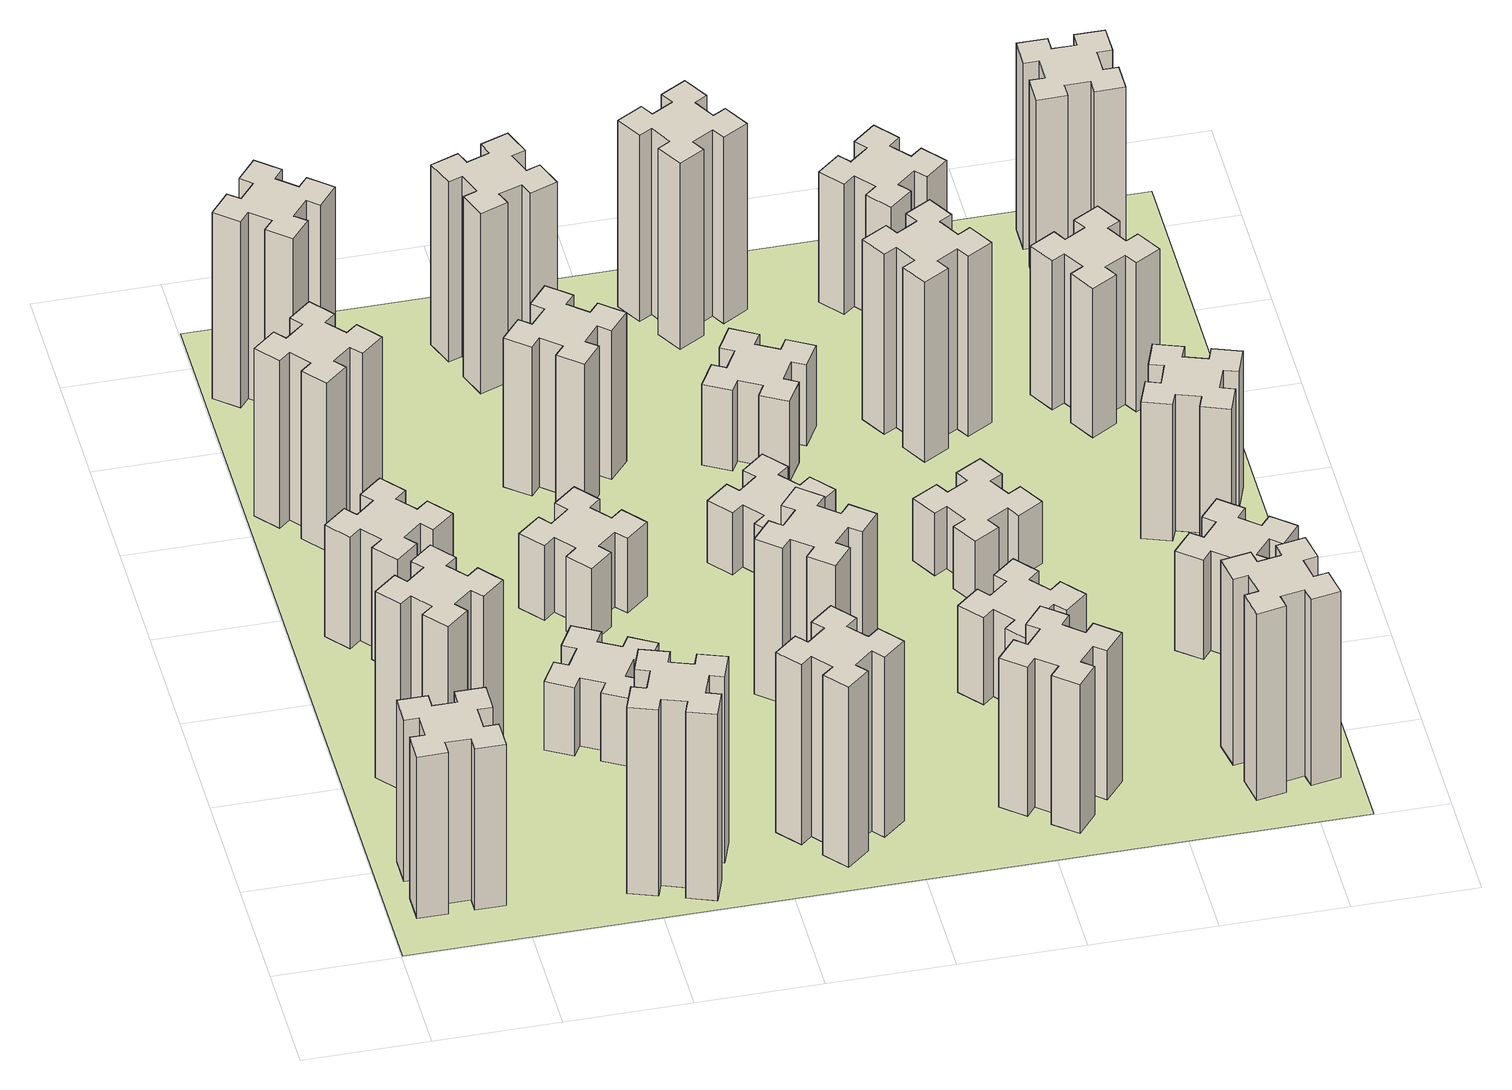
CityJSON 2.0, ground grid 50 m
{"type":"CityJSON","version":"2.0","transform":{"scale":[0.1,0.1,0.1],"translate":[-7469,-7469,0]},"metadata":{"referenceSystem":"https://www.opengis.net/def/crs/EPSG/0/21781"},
"CityObjects":{
"building1":{"type":"Building","attributes":{"class":"1000","function":"1000","usage":"1000","yearOfConstruction":2016,"roofType":"1000","measuredHeight":78,"storeysAboveGround":30,"storeysBelowGround":0},"geometry":[{"type":"Solid","lod":"1","boundaries":[[[[0,1,2,3,4,5,6,7,8,9,10,11,12,13,14,15,16,17,18,19]],[[17,16,20,21]],[[16,15,22,20]],[[15,14,23,22]],[[14,13,24,23]],[[13,12,25,24]],[[12,11,26,25]],[[11,10,27,26]],[[10,9,28,27]],[[9,8,29,28]],[[8,7,30,29]],[[7,6,31,30]],[[6,5,32,31]],[[5,4,33,32]],[[4,3,34,33]],[[3,2,35,34]],[[2,1,36,35]],[[1,0,37,36]],[[0,19,38,37]],[[19,18,39,38]],[[18,17,21,39]],[[24,25,26,27,28,29,30,31,32,33,34,35,36,37,38,39,21,20,22,23]]]]}]},
"building2":{"type":"Building","attributes":{"class":"1000","function":"1000","usage":"1000","yearOfConstruction":2016,"roofType":"1000","measuredHeight":90,"storeysAboveGround":30,"storeysBelowGround":0},"geometry":[{"type":"Solid","lod":"1","boundaries":[[[[40,41,42,43,44,45,46,47,48,49,50,51,52,53,54,55,56,57,58,59]],[[57,56,60,61]],[[56,55,62,60]],[[55,54,63,62]],[[54,53,64,63]],[[53,52,65,64]],[[52,51,66,65]],[[51,50,67,66]],[[50,49,68,67]],[[49,48,69,68]],[[48,47,70,69]],[[47,46,71,70]],[[46,45,72,71]],[[45,44,73,72]],[[44,43,74,73]],[[43,42,75,74]],[[42,41,76,75]],[[41,40,77,76]],[[40,59,78,77]],[[59,58,79,78]],[[58,57,61,79]],[[64,65,66,67,68,69,70,71,72,73,74,75,76,77,78,79,61,60,62,63]]]]}]},
"building3":{"type":"Building","attributes":{"class":"1000","function":"1000","usage":"1000","yearOfConstruction":2016,"roofType":"1000","measuredHeight":54,"storeysAboveGround":30,"storeysBelowGround":0},"geometry":[{"type":"Solid","lod":"1","boundaries":[[[[80,81,82,83,84,85,86,87,88,89,90,91,92,93,94,95,96,97,98,99]],[[97,96,100,101]],[[96,95,102,100]],[[95,94,103,102]],[[94,93,104,103]],[[93,92,105,104]],[[92,91,106,105]],[[91,90,107,106]],[[90,89,108,107]],[[89,88,109,108]],[[88,87,110,109]],[[87,86,111,110]],[[86,85,112,111]],[[85,84,113,112]],[[84,83,114,113]],[[83,82,115,114]],[[82,81,116,115]],[[81,80,117,116]],[[80,99,118,117]],[[99,98,119,118]],[[98,97,101,119]],[[104,105,106,107,108,109,110,111,112,113,114,115,116,117,118,119,101,100,102,103]]]]}]},
"building4":{"type":"Building","attributes":{"class":"1000","function":"1000","usage":"1000","yearOfConstruction":2016,"roofType":"1000","measuredHeight":81,"storeysAboveGround":30,"storeysBelowGround":0},"geometry":[{"type":"Solid","lod":"1","boundaries":[[[[120,121,122,123,124,125,126,127,128,129,130,131,132,133,134,135,136,137,138,139]],[[137,136,140,141]],[[136,135,142,140]],[[135,134,143,142]],[[134,133,144,143]],[[133,132,145,144]],[[132,131,146,145]],[[131,130,147,146]],[[130,129,148,147]],[[129,128,149,148]],[[128,127,150,149]],[[127,126,151,150]],[[126,125,152,151]],[[125,124,153,152]],[[124,123,154,153]],[[123,122,155,154]],[[122,121,156,155]],[[121,120,157,156]],[[120,139,158,157]],[[139,138,159,158]],[[138,137,141,159]],[[144,145,146,147,148,149,150,151,152,153,154,155,156,157,158,159,141,140,142,143]]]]}]},
"building5":{"type":"Building","attributes":{"class":"1000","function":"1000","usage":"1000","yearOfConstruction":2016,"roofType":"1000","measuredHeight":90,"storeysAboveGround":30,"storeysBelowGround":0},"geometry":[{"type":"Solid","lod":"1","boundaries":[[[[160,161,162,163,164,165,166,167,168,169,170,171,172,173,174,175,176,177,178,179]],[[177,176,180,181]],[[176,175,182,180]],[[175,174,183,182]],[[174,173,184,183]],[[173,172,185,184]],[[172,171,186,185]],[[171,170,187,186]],[[170,169,188,187]],[[169,168,189,188]],[[168,167,190,189]],[[167,166,191,190]],[[166,165,192,191]],[[165,164,193,192]],[[164,163,194,193]],[[163,162,195,194]],[[162,161,196,195]],[[161,160,197,196]],[[160,179,198,197]],[[179,178,199,198]],[[178,177,181,199]],[[184,185,186,187,188,189,190,191,192,193,194,195,196,197,198,199,181,180,182,183]]]]}]},
"building6":{"type":"Building","attributes":{"class":"1000","function":"1000","usage":"1000","yearOfConstruction":2016,"roofType":"1000","measuredHeight":90,"storeysAboveGround":30,"storeysBelowGround":0},"geometry":[{"type":"Solid","lod":"1","boundaries":[[[[200,201,202,203,204,205,206,207,208,209,210,211,212,213,214,215,216,217,218,219]],[[217,216,220,221]],[[216,215,222,220]],[[215,214,223,222]],[[214,213,224,223]],[[213,212,225,224]],[[212,211,226,225]],[[211,210,227,226]],[[210,209,228,227]],[[209,208,229,228]],[[208,207,230,229]],[[207,206,231,230]],[[206,205,232,231]],[[205,204,233,232]],[[204,203,234,233]],[[203,202,235,234]],[[202,201,236,235]],[[201,200,237,236]],[[200,219,238,237]],[[219,218,239,238]],[[218,217,221,239]],[[224,225,226,227,228,229,230,231,232,233,234,235,236,237,238,239,221,220,222,223]]]]}]},
"building7":{"type":"Building","attributes":{"class":"1000","function":"1000","usage":"1000","yearOfConstruction":2016,"roofType":"1000","measuredHeight":33,"storeysAboveGround":30,"storeysBelowGround":0},"geometry":[{"type":"Solid","lod":"1","boundaries":[[[[240,241,242,243,244,245,246,247,248,249,250,251,252,253,254,255,256,257,258,259]],[[257,256,260,261]],[[256,255,262,260]],[[255,254,263,262]],[[254,253,264,263]],[[253,252,265,264]],[[252,251,266,265]],[[251,250,267,266]],[[250,249,268,267]],[[249,248,269,268]],[[248,247,270,269]],[[247,246,271,270]],[[246,245,272,271]],[[245,244,273,272]],[[244,243,274,273]],[[243,242,275,274]],[[242,241,276,275]],[[241,240,277,276]],[[240,259,278,277]],[[259,258,279,278]],[[258,257,261,279]],[[264,265,266,267,268,269,270,271,272,273,274,275,276,277,278,279,261,260,262,263]]]]}]},
"building8":{"type":"Building","attributes":{"class":"1000","function":"1000","usage":"1000","yearOfConstruction":2016,"roofType":"1000","measuredHeight":36,"storeysAboveGround":30,"storeysBelowGround":0},"geometry":[{"type":"Solid","lod":"1","boundaries":[[[[280,281,282,283,284,285,286,287,288,289,290,291,292,293,294,295,296,297,298,299]],[[297,296,300,301]],[[296,295,302,300]],[[295,294,303,302]],[[294,293,304,303]],[[293,292,305,304]],[[292,291,306,305]],[[291,290,307,306]],[[290,289,308,307]],[[289,288,309,308]],[[288,287,310,309]],[[287,286,311,310]],[[286,285,312,311]],[[285,284,313,312]],[[284,283,314,313]],[[283,282,315,314]],[[282,281,316,315]],[[281,280,317,316]],[[280,299,318,317]],[[299,298,319,318]],[[298,297,301,319]],[[304,305,306,307,308,309,310,311,312,313,314,315,316,317,318,319,301,300,302,303]]]]}]},
"building9":{"type":"Building","attributes":{"class":"1000","function":"1000","usage":"1000","yearOfConstruction":2016,"roofType":"1000","measuredHeight":87,"storeysAboveGround":30,"storeysBelowGround":0},"geometry":[{"type":"Solid","lod":"1","boundaries":[[[[320,321,322,323,324,325,326,327,328,329,330,331,332,333,334,335,336,337,338,339]],[[337,336,340,341]],[[336,335,342,340]],[[335,334,343,342]],[[334,333,344,343]],[[333,332,345,344]],[[332,331,346,345]],[[331,330,347,346]],[[330,329,348,347]],[[329,328,349,348]],[[328,327,350,349]],[[327,326,351,350]],[[326,325,352,351]],[[325,324,353,352]],[[324,323,354,353]],[[323,322,355,354]],[[322,321,356,355]],[[321,320,357,356]],[[320,339,358,357]],[[339,338,359,358]],[[338,337,341,359]],[[344,345,346,347,348,349,350,351,352,353,354,355,356,357,358,359,341,340,342,343]]]]}]},
"building10":{"type":"Building","attributes":{"class":"1000","function":"1000","usage":"1000","yearOfConstruction":2016,"roofType":"1000","measuredHeight":72,"storeysAboveGround":30,"storeysBelowGround":0},"geometry":[{"type":"Solid","lod":"1","boundaries":[[[[360,361,362,363,364,365,366,367,368,369,370,371,372,373,374,375,376,377,378,379]],[[377,376,380,381]],[[376,375,382,380]],[[375,374,383,382]],[[374,373,384,383]],[[373,372,385,384]],[[372,371,386,385]],[[371,370,387,386]],[[370,369,388,387]],[[369,368,389,388]],[[368,367,390,389]],[[367,366,391,390]],[[366,365,392,391]],[[365,364,393,392]],[[364,363,394,393]],[[363,362,395,394]],[[362,361,396,395]],[[361,360,397,396]],[[360,379,398,397]],[[379,378,399,398]],[[378,377,381,399]],[[384,385,386,387,388,389,390,391,392,393,394,395,396,397,398,399,381,380,382,383]]]]}]},
"building11":{"type":"Building","attributes":{"class":"1000","function":"1000","usage":"1000","yearOfConstruction":2016,"roofType":"1000","measuredHeight":87,"storeysAboveGround":30,"storeysBelowGround":0},"geometry":[{"type":"Solid","lod":"1","boundaries":[[[[400,401,402,403,404,405,406,407,408,409,410,411,412,413,414,415,416,417,418,419]],[[417,416,420,421]],[[416,415,422,420]],[[415,414,423,422]],[[414,413,424,423]],[[413,412,425,424]],[[412,411,426,425]],[[411,410,427,426]],[[410,409,428,427]],[[409,408,429,428]],[[408,407,430,429]],[[407,406,431,430]],[[406,405,432,431]],[[405,404,433,432]],[[404,403,434,433]],[[403,402,435,434]],[[402,401,436,435]],[[401,400,437,436]],[[400,419,438,437]],[[419,418,439,438]],[[418,417,421,439]],[[424,425,426,427,428,429,430,431,432,433,434,435,436,437,438,439,421,420,422,423]]]]}]},
"building12":{"type":"Building","attributes":{"class":"1000","function":"1000","usage":"1000","yearOfConstruction":2016,"roofType":"1000","measuredHeight":75,"storeysAboveGround":30,"storeysBelowGround":0},"geometry":[{"type":"Solid","lod":"1","boundaries":[[[[440,441,442,443,444,445,446,447,448,449,450,451,452,453,454,455,456,457,458,459]],[[457,456,460,461]],[[456,455,462,460]],[[455,454,463,462]],[[454,453,464,463]],[[453,452,465,464]],[[452,451,466,465]],[[451,450,467,466]],[[450,449,468,467]],[[449,448,469,468]],[[448,447,470,469]],[[447,446,471,470]],[[446,445,472,471]],[[445,444,473,472]],[[444,443,474,473]],[[443,442,475,474]],[[442,441,476,475]],[[441,440,477,476]],[[440,459,478,477]],[[459,458,479,478]],[[458,457,461,479]],[[464,465,466,467,468,469,470,471,472,473,474,475,476,477,478,479,461,460,462,463]]]]}]},
"building13":{"type":"Building","attributes":{"class":"1000","function":"1000","usage":"1000","yearOfConstruction":2016,"roofType":"1000","measuredHeight":30,"storeysAboveGround":30,"storeysBelowGround":0},"geometry":[{"type":"Solid","lod":"1","boundaries":[[[[480,481,482,483,484,485,486,487,488,489,490,491,492,493,494,495,496,497,498,499]],[[497,496,500,501]],[[496,495,502,500]],[[495,494,503,502]],[[494,493,504,503]],[[493,492,505,504]],[[492,491,506,505]],[[491,490,507,506]],[[490,489,508,507]],[[489,488,509,508]],[[488,487,510,509]],[[487,486,511,510]],[[486,485,512,511]],[[485,484,513,512]],[[484,483,514,513]],[[483,482,515,514]],[[482,481,516,515]],[[481,480,517,516]],[[480,499,518,517]],[[499,498,519,518]],[[498,497,501,519]],[[504,505,506,507,508,509,510,511,512,513,514,515,516,517,518,519,501,500,502,503]]]]}]},
"building14":{"type":"Building","attributes":{"class":"1000","function":"1000","usage":"1000","yearOfConstruction":2016,"roofType":"1000","measuredHeight":72,"storeysAboveGround":30,"storeysBelowGround":0},"geometry":[{"type":"Solid","lod":"1","boundaries":[[[[520,521,522,523,524,525,526,527,528,529,530,531,532,533,534,535,536,537,538,539]],[[537,536,540,541]],[[536,535,542,540]],[[535,534,543,542]],[[534,533,544,543]],[[533,532,545,544]],[[532,531,546,545]],[[531,530,547,546]],[[530,529,548,547]],[[529,528,549,548]],[[528,527,550,549]],[[527,526,551,550]],[[526,525,552,551]],[[525,524,553,552]],[[524,523,554,553]],[[523,522,555,554]],[[522,521,556,555]],[[521,520,557,556]],[[520,539,558,557]],[[539,538,559,558]],[[538,537,541,559]],[[544,545,546,547,548,549,550,551,552,553,554,555,556,557,558,559,541,540,542,543]]]]}]},
"building15":{"type":"Building","attributes":{"class":"1000","function":"1000","usage":"1000","yearOfConstruction":2016,"roofType":"1000","measuredHeight":39,"storeysAboveGround":30,"storeysBelowGround":0},"geometry":[{"type":"Solid","lod":"1","boundaries":[[[[560,561,562,563,564,565,566,567,568,569,570,571,572,573,574,575,576,577,578,579]],[[577,576,580,581]],[[576,575,582,580]],[[575,574,583,582]],[[574,573,584,583]],[[573,572,585,584]],[[572,571,586,585]],[[571,570,587,586]],[[570,569,588,587]],[[569,568,589,588]],[[568,567,590,589]],[[567,566,591,590]],[[566,565,592,591]],[[565,564,593,592]],[[564,563,594,593]],[[563,562,595,594]],[[562,561,596,595]],[[561,560,597,596]],[[560,579,598,597]],[[579,578,599,598]],[[578,577,581,599]],[[584,585,586,587,588,589,590,591,592,593,594,595,596,597,598,599,581,580,582,583]]]]}]},
"building16":{"type":"Building","attributes":{"class":"1000","function":"1000","usage":"1000","yearOfConstruction":2016,"roofType":"1000","measuredHeight":90,"storeysAboveGround":30,"storeysBelowGround":0},"geometry":[{"type":"Solid","lod":"1","boundaries":[[[[600,601,602,603,604,605,606,607,608,609,610,611,612,613,614,615,616,617,618,619]],[[617,616,620,621]],[[616,615,622,620]],[[615,614,623,622]],[[614,613,624,623]],[[613,612,625,624]],[[612,611,626,625]],[[611,610,627,626]],[[610,609,628,627]],[[609,608,629,628]],[[608,607,630,629]],[[607,606,631,630]],[[606,605,632,631]],[[605,604,633,632]],[[604,603,634,633]],[[603,602,635,634]],[[602,601,636,635]],[[601,600,637,636]],[[600,619,638,637]],[[619,618,639,638]],[[618,617,621,639]],[[624,625,626,627,628,629,630,631,632,633,634,635,636,637,638,639,621,620,622,623]]]]}]},
"building17":{"type":"Building","attributes":{"class":"1000","function":"1000","usage":"1000","yearOfConstruction":2016,"roofType":"1000","measuredHeight":42,"storeysAboveGround":30,"storeysBelowGround":0},"geometry":[{"type":"Solid","lod":"1","boundaries":[[[[640,641,642,643,644,645,646,647,648,649,650,651,652,653,654,655,656,657,658,659]],[[657,656,660,661]],[[656,655,662,660]],[[655,654,663,662]],[[654,653,664,663]],[[653,652,665,664]],[[652,651,666,665]],[[651,650,667,666]],[[650,649,668,667]],[[649,648,669,668]],[[648,647,670,669]],[[647,646,671,670]],[[646,645,672,671]],[[645,644,673,672]],[[644,643,674,673]],[[643,642,675,674]],[[642,641,676,675]],[[641,640,677,676]],[[640,659,678,677]],[[659,658,679,678]],[[658,657,661,679]],[[664,665,666,667,668,669,670,671,672,673,674,675,676,677,678,679,661,660,662,663]]]]}]},
"building18":{"type":"Building","attributes":{"class":"1000","function":"1000","usage":"1000","yearOfConstruction":2016,"roofType":"1000","measuredHeight":30,"storeysAboveGround":30,"storeysBelowGround":0},"geometry":[{"type":"Solid","lod":"1","boundaries":[[[[680,681,682,683,684,685,686,687,688,689,690,691,692,693,694,695,696,697,698,699]],[[697,696,700,701]],[[696,695,702,700]],[[695,694,703,702]],[[694,693,704,703]],[[693,692,705,704]],[[692,691,706,705]],[[691,690,707,706]],[[690,689,708,707]],[[689,688,709,708]],[[688,687,710,709]],[[687,686,711,710]],[[686,685,712,711]],[[685,684,713,712]],[[684,683,714,713]],[[683,682,715,714]],[[682,681,716,715]],[[681,680,717,716]],[[680,699,718,717]],[[699,698,719,718]],[[698,697,701,719]],[[704,705,706,707,708,709,710,711,712,713,714,715,716,717,718,719,701,700,702,703]]]]}]},
"building19":{"type":"Building","attributes":{"class":"1000","function":"1000","usage":"1000","yearOfConstruction":2016,"roofType":"1000","measuredHeight":87,"storeysAboveGround":30,"storeysBelowGround":0},"geometry":[{"type":"Solid","lod":"1","boundaries":[[[[720,721,722,723,724,725,726,727,728,729,730,731,732,733,734,735,736,737,738,739]],[[737,736,740,741]],[[736,735,742,740]],[[735,734,743,742]],[[734,733,744,743]],[[733,732,745,744]],[[732,731,746,745]],[[731,730,747,746]],[[730,729,748,747]],[[729,728,749,748]],[[728,727,750,749]],[[727,726,751,750]],[[726,725,752,751]],[[725,724,753,752]],[[724,723,754,753]],[[723,722,755,754]],[[722,721,756,755]],[[721,720,757,756]],[[720,739,758,757]],[[739,738,759,758]],[[738,737,741,759]],[[744,745,746,747,748,749,750,751,752,753,754,755,756,757,758,759,741,740,742,743]]]]}]},
"building20":{"type":"Building","attributes":{"class":"1000","function":"1000","usage":"1000","yearOfConstruction":2016,"roofType":"1000","measuredHeight":90,"storeysAboveGround":30,"storeysBelowGround":0},"geometry":[{"type":"Solid","lod":"1","boundaries":[[[[760,761,762,763,764,765,766,767,768,769,770,771,772,773,774,775,776,777,778,779]],[[777,776,780,781]],[[776,775,782,780]],[[775,774,783,782]],[[774,773,784,783]],[[773,772,785,784]],[[772,771,786,785]],[[771,770,787,786]],[[770,769,788,787]],[[769,768,789,788]],[[768,767,790,789]],[[767,766,791,790]],[[766,765,792,791]],[[765,764,793,792]],[[764,763,794,793]],[[763,762,795,794]],[[762,761,796,795]],[[761,760,797,796]],[[760,779,798,797]],[[779,778,799,798]],[[778,777,781,799]],[[784,785,786,787,788,789,790,791,792,793,794,795,796,797,798,799,781,780,782,783]]]]}]},
"building21":{"type":"Building","attributes":{"class":"1000","function":"1000","usage":"1000","yearOfConstruction":2016,"roofType":"1000","measuredHeight":63,"storeysAboveGround":30,"storeysBelowGround":0},"geometry":[{"type":"Solid","lod":"1","boundaries":[[[[800,801,802,803,804,805,806,807,808,809,810,811,812,813,814,815,816,817,818,819]],[[817,816,820,821]],[[816,815,822,820]],[[815,814,823,822]],[[814,813,824,823]],[[813,812,825,824]],[[812,811,826,825]],[[811,810,827,826]],[[810,809,828,827]],[[809,808,829,828]],[[808,807,830,829]],[[807,806,831,830]],[[806,805,832,831]],[[805,804,833,832]],[[804,803,834,833]],[[803,802,835,834]],[[802,801,836,835]],[[801,800,837,836]],[[800,819,838,837]],[[819,818,839,838]],[[818,817,821,839]],[[824,825,826,827,828,829,830,831,832,833,834,835,836,837,838,839,821,820,822,823]]]]}]},
"building22":{"type":"Building","attributes":{"class":"1000","function":"1000","usage":"1000","yearOfConstruction":2016,"roofType":"1000","measuredHeight":48,"storeysAboveGround":30,"storeysBelowGround":0},"geometry":[{"type":"Solid","lod":"1","boundaries":[[[[840,841,842,843,844,845,846,847,848,849,850,851,852,853,854,855,856,857,858,859]],[[857,856,860,861]],[[856,855,862,860]],[[855,854,863,862]],[[854,853,864,863]],[[853,852,865,864]],[[852,851,866,865]],[[851,850,867,866]],[[850,849,868,867]],[[849,848,869,868]],[[848,847,870,869]],[[847,846,871,870]],[[846,845,872,871]],[[845,844,873,872]],[[844,843,874,873]],[[843,842,875,874]],[[842,841,876,875]],[[841,840,877,876]],[[840,859,878,877]],[[859,858,879,878]],[[858,857,861,879]],[[864,865,866,867,868,869,870,871,872,873,874,875,876,877,878,879,861,860,862,863]]]]}]},
"building23":{"type":"Building","attributes":{"class":"1000","function":"1000","usage":"1000","yearOfConstruction":2016,"roofType":"1000","measuredHeight":66,"storeysAboveGround":30,"storeysBelowGround":0},"geometry":[{"type":"Solid","lod":"1","boundaries":[[[[880,881,882,883,884,885,886,887,888,889,890,891,892,893,894,895,896,897,898,899]],[[897,896,900,901]],[[896,895,902,900]],[[895,894,903,902]],[[894,893,904,903]],[[893,892,905,904]],[[892,891,906,905]],[[891,890,907,906]],[[890,889,908,907]],[[889,888,909,908]],[[888,887,910,909]],[[887,886,911,910]],[[886,885,912,911]],[[885,884,913,912]],[[884,883,914,913]],[[883,882,915,914]],[[882,881,916,915]],[[881,880,917,916]],[[880,899,918,917]],[[899,898,919,918]],[[898,897,901,919]],[[904,905,906,907,908,909,910,911,912,913,914,915,916,917,918,919,901,900,902,903]]]]}]},
"building24":{"type":"Building","attributes":{"class":"1000","function":"1000","usage":"1000","yearOfConstruction":2016,"roofType":"1000","measuredHeight":72,"storeysAboveGround":30,"storeysBelowGround":0},"geometry":[{"type":"Solid","lod":"1","boundaries":[[[[920,921,922,923,924,925,926,927,928,929,930,931,932,933,934,935,936,937,938,939]],[[937,936,940,941]],[[936,935,942,940]],[[935,934,943,942]],[[934,933,944,943]],[[933,932,945,944]],[[932,931,946,945]],[[931,930,947,946]],[[930,929,948,947]],[[929,928,949,948]],[[928,927,950,949]],[[927,926,951,950]],[[926,925,952,951]],[[925,924,953,952]],[[924,923,954,953]],[[923,922,955,954]],[[922,921,956,955]],[[921,920,957,956]],[[920,939,958,957]],[[939,938,959,958]],[[938,937,941,959]],[[944,945,946,947,948,949,950,951,952,953,954,955,956,957,958,959,941,940,942,943]]]]}]},
"building25":{"type":"Building","attributes":{"class":"1000","function":"1000","usage":"1000","yearOfConstruction":2016,"roofType":"1000","measuredHeight":90,"storeysAboveGround":30,"storeysBelowGround":0},"geometry":[{"type":"Solid","lod":"1","boundaries":[[[[960,961,962,963,964,965,966,967,968,969,970,971,972,973,974,975,976,977,978,979]],[[977,976,980,981]],[[976,975,982,980]],[[975,974,983,982]],[[974,973,984,983]],[[973,972,985,984]],[[972,971,986,985]],[[971,970,987,986]],[[970,969,988,987]],[[969,968,989,988]],[[968,967,990,989]],[[967,966,991,990]],[[966,965,992,991]],[[965,964,993,992]],[[964,963,994,993]],[[963,962,995,994]],[[962,961,996,995]],[[961,960,997,996]],[[960,979,998,997]],[[979,978,999,998]],[[978,977,981,999]],[[984,985,986,987,988,989,990,991,992,993,994,995,996,997,998,999,981,980,982,983]]]]}]},
"landuse1":{"type":"LandUse","attributes":{"name":"plot1","function":"1010"},"geometry":[{"type":"MultiSurface","lod":"1","boundaries":[[[1000,1001,1002,1003]]]}]}
},
"vertices":[
[165,425,0],[165,325,0],[105,325,0],[105,205,0],[225,205,0],[225,265,0],[325,265,0],[325,205,0],[445,205,0],[445,325,0],[385,325,0],[385,425,0],[445,425,0],[445,545,0],[325,545,0],[325,485,0],[225,485,0],[225,545,0],[105,545,0],[105,425,0],[225,485,780],[225,545,780],[325,485,780],[325,545,780],[445,545,780],[445,425,780],[385,425,780],[385,325,780],[445,325,780],[445,205,780],[325,205,780],[325,265,780],[225,265,780],[225,205,780],[105,205,780],[105,325,780],[165,325,780],[165,425,780],[105,425,780],[105,545,780],
[492,1048,0],[427,1124,0],[473,1163,0],[396,1255,0],[304,1178,0],[343,1132,0],[266,1067,0],[228,1113,0],[136,1036,0],[213,944,0],[259,983,0],[323,906,0],[277,868,0],[354,776,0],[446,853,0],[408,899,0],[484,963,0],[523,917,0],[615,994,0],[538,1086,0],[484,963,900],[523,917,900],[408,899,900],[446,853,900],[354,776,900],[277,868,900],[323,906,900],[259,983,900],[213,944,900],[136,1036,900],[228,1113,900],[266,1067,900],[343,1132,900],[304,1178,900],[396,1255,900],[473,1163,900],[427,1124,900],[492,1048,900],[538,1086,900],[615,994,900],
[492,1888,0],[427,1964,0],[473,2003,0],[396,2095,0],[304,2018,0],[343,1972,0],[266,1907,0],[228,1953,0],[136,1876,0],[213,1784,0],[259,1823,0],[323,1746,0],[277,1708,0],[354,1616,0],[446,1693,0],[408,1739,0],[484,1803,0],[523,1757,0],[615,1834,0],[538,1926,0],[484,1803,540],[523,1757,540],[408,1739,540],[446,1693,540],[354,1616,540],[277,1708,540],[323,1746,540],[259,1823,540],[213,1784,540],[136,1876,540],[228,1953,540],[266,1907,540],[343,1972,540],[304,2018,540],[396,2095,540],[473,2003,540],[427,1964,540],[492,1888,540],[538,1926,540],[615,1834,540],
[243,2712,0],[166,2647,0],[128,2693,0],[36,2616,0],[113,2524,0],[159,2563,0],[223,2486,0],[177,2448,0],[254,2356,0],[346,2433,0],[308,2479,0],[384,2543,0],[423,2497,0],[515,2574,0],[438,2666,0],[392,2628,0],[327,2704,0],[373,2743,0],[296,2835,0],[204,2758,0],[327,2704,810],[373,2743,810],[392,2628,810],[438,2666,810],[515,2574,810],[423,2497,810],[384,2543,810],[308,2479,810],[346,2433,810],[254,2356,810],[177,2448,810],[223,2486,810],[159,2563,810],[113,2524,810],[36,2616,810],[128,2693,810],[166,2647,810],[243,2712,810],[204,2758,810],[296,2835,810],
[1029,360,0],[995,266,0],[939,287,0],[897,174,0],[1010,133,0],[1031,189,0],[1125,155,0],[1104,99,0],[1217,57,0],[1258,170,0],[1202,191,0],[1236,285,0],[1292,264,0],[1333,377,0],[1220,418,0],[1200,362,0],[1106,396,0],[1127,452,0],[1014,493,0],[973,380,0],[1106,396,900],[1127,452,900],[1200,362,900],[1220,418,900],[1333,377,900],[1292,264,900],[1236,285,900],[1202,191,900],[1258,170,900],[1217,57,900],[1104,99,900],[1125,155,900],[1031,189,900],[1010,133,900],[897,174,900],[939,287,900],[995,266,900],[1029,360,900],[973,380,900],[1014,493,900],
[384,3387,0],[308,3452,0],[346,3498,0],[254,3575,0],[177,3483,0],[223,3444,0],[159,3368,0],[113,3406,0],[36,3314,0],[128,3237,0],[166,3283,0],[243,3219,0],[204,3173,0],[296,3096,0],[373,3188,0],[327,3226,0],[392,3303,0],[438,3264,0],[515,3356,0],[423,3433,0],[392,3303,900],[438,3264,900],[327,3226,900],[373,3188,900],[296,3096,900],[204,3173,900],[243,3219,900],[166,3283,900],[128,3237,900],[36,3314,900],[113,3406,900],[159,3368,900],[223,3444,900],[177,3483,900],[254,3575,900],[346,3498,900],[308,3452,900],[384,3387,900],[423,3433,900],[515,3356,900],
[1086,1017,0],[1136,1104,0],[1188,1074,0],[1248,1178,0],[1144,1238,0],[1114,1186,0],[1027,1236,0],[1057,1288,0],[953,1348,0],[893,1244,0],[945,1214,0],[895,1127,0],[843,1157,0],[783,1053,0],[887,993,0],[917,1045,0],[1004,995,0],[974,943,0],[1078,883,0],[1138,987,0],[1004,995,330],[974,943,330],[917,1045,330],[887,993,330],[783,1053,330],[843,1157,330],[895,1127,330],[945,1214,330],[893,1244,330],[953,1348,330],[1057,1288,330],[1027,1236,330],[1114,1186,330],[1144,1238,330],[1248,1178,330],[1188,1074,330],[1136,1104,330],[1086,1017,330],[1138,987,330],[1078,883,330],
[1083,1972,0],[1006,1907,0],[968,1953,0],[876,1876,0],[953,1784,0],[999,1823,0],[1063,1746,0],[1017,1708,0],[1094,1616,0],[1186,1693,0],[1148,1739,0],[1224,1803,0],[1263,1757,0],[1355,1834,0],[1278,1926,0],[1232,1888,0],[1167,1964,0],[1213,2003,0],[1136,2095,0],[1044,2018,0],[1167,1964,360],[1213,2003,360],[1232,1888,360],[1278,1926,360],[1355,1834,360],[1263,1757,360],[1224,1803,360],[1148,1739,360],[1186,1693,360],[1094,1616,360],[1017,1708,360],[1063,1746,360],[999,1823,360],[953,1784,360],[876,1876,360],[968,1953,360],[1006,1907,360],[1083,1972,360],[1044,2018,360],[1136,2095,360],
[1639,343,0],[1703,266,0],[1657,228,0],[1734,136,0],[1826,213,0],[1788,259,0],[1864,323,0],[1903,277,0],[1995,354,0],[1918,446,0],[1872,408,0],[1807,484,0],[1853,523,0],[1776,615,0],[1684,538,0],[1723,492,0],[1646,427,0],[1608,473,0],[1516,396,0],[1593,304,0],[1646,427,870],[1608,473,870],[1723,492,870],[1684,538,870],[1776,615,870],[1853,523,870],[1807,484,870],[1872,408,870],[1918,446,870],[1995,354,870],[1903,277,870],[1864,323,870],[1788,259,870],[1826,213,870],[1734,136,870],[1657,228,870],[1703,266,870],[1639,343,870],[1593,304,870],[1516,396,870],
[1267,2486,0],[1332,2563,0],[1378,2524,0],[1455,2616,0],[1363,2693,0],[1324,2647,0],[1248,2712,0],[1286,2758,0],[1194,2835,0],[1117,2743,0],[1163,2704,0],[1099,2628,0],[1053,2666,0],[976,2574,0],[1068,2497,0],[1106,2543,0],[1183,2479,0],[1144,2433,0],[1236,2356,0],[1313,2448,0],[1183,2479,720],[1144,2433,720],[1106,2543,720],[1068,2497,720],[976,2574,720],[1053,2666,720],[1099,2628,720],[1163,2704,720],[1117,2743,720],[1194,2835,720],[1286,2758,720],[1248,2712,720],[1324,2647,720],[1363,2693,720],[1455,2616,720],[1378,2524,720],[1332,2563,720],[1267,2486,720],[1313,2448,720],[1236,2356,720],
[1125,3456,0],[1031,3422,0],[1010,3478,0],[897,3437,0],[939,3324,0],[995,3345,0],[1029,3251,0],[973,3230,0],[1014,3117,0],[1127,3159,0],[1106,3215,0],[1200,3249,0],[1220,3193,0],[1333,3234,0],[1292,3347,0],[1236,3326,0],[1202,3420,0],[1258,3440,0],[1217,3553,0],[1104,3512,0],[1202,3420,870],[1258,3440,870],[1236,3326,870],[1292,3347,870],[1333,3234,870],[1220,3193,870],[1200,3249,870],[1106,3215,870],[1127,3159,870],[1014,3117,870],[973,3230,870],[1029,3251,870],[995,3345,870],[939,3324,870],[897,3437,870],[1010,3478,870],[1031,3422,870],[1125,3456,870],[1104,3512,870],[1217,3553,870],
[1803,1324,0],[1739,1248,0],[1693,1286,0],[1616,1194,0],[1708,1117,0],[1746,1163,0],[1823,1099,0],[1784,1053,0],[1876,976,0],[1953,1068,0],[1907,1106,0],[1972,1183,0],[2018,1144,0],[2095,1236,0],[2003,1313,0],[1964,1267,0],[1888,1332,0],[1926,1378,0],[1834,1455,0],[1757,1363,0],[1888,1332,750],[1926,1378,750],[1964,1267,750],[2003,1313,750],[2095,1236,750],[2018,1144,750],[1972,1183,750],[1907,1106,750],[1953,1068,750],[1876,976,750],[1784,1053,750],[1823,1099,750],[1746,1163,750],[1708,1117,750],[1616,1194,750],[1693,1286,750],[1739,1248,750],[1803,1324,750],[1757,1363,750],[1834,1455,750],
[1972,1988,0],[1907,2064,0],[1953,2103,0],[1876,2195,0],[1784,2118,0],[1823,2072,0],[1746,2007,0],[1708,2053,0],[1616,1976,0],[1693,1884,0],[1739,1923,0],[1803,1846,0],[1757,1808,0],[1834,1716,0],[1926,1793,0],[1888,1839,0],[1964,1903,0],[2003,1857,0],[2095,1934,0],[2018,2026,0],[1964,1903,300],[2003,1857,300],[1888,1839,300],[1926,1793,300],[1834,1716,300],[1757,1808,300],[1803,1846,300],[1739,1923,300],[1693,1884,300],[1616,1976,300],[1708,2053,300],[1746,2007,300],[1823,2072,300],[1784,2118,300],[1876,2195,300],[1953,2103,300],[1907,2064,300],[1972,1988,300],[2018,2026,300],[2095,1934,300],
[2486,323,0],[2563,259,0],[2524,213,0],[2616,136,0],[2693,228,0],[2647,266,0],[2712,343,0],[2758,304,0],[2835,396,0],[2743,473,0],[2704,427,0],[2628,492,0],[2666,538,0],[2574,615,0],[2497,523,0],[2543,484,0],[2479,408,0],[2433,446,0],[2356,354,0],[2448,277,0],[2479,408,720],[2433,446,720],[2543,484,720],[2497,523,720],[2574,615,720],[2666,538,720],[2628,492,720],[2704,427,720],[2743,473,720],[2835,396,720],[2758,304,720],[2712,343,720],[2647,266,720],[2693,228,720],[2616,136,720],[2524,213,720],[2563,259,720],[2486,323,720],[2448,277,720],[2356,354,720],
[2026,2497,0],[2076,2584,0],[2128,2554,0],[2188,2658,0],[2084,2718,0],[2054,2666,0],[1967,2716,0],[1997,2768,0],[1893,2828,0],[1833,2724,0],[1885,2694,0],[1835,2607,0],[1783,2637,0],[1723,2533,0],[1827,2473,0],[1857,2525,0],[1944,2475,0],[1914,2423,0],[2018,2363,0],[2078,2467,0],[1944,2475,390],[1914,2423,390],[1857,2525,390],[1827,2473,390],[1723,2533,390],[1783,2637,390],[1835,2607,390],[1885,2694,390],[1833,2724,390],[1893,2828,390],[1997,2768,390],[1967,2716,390],[2054,2666,390],[2084,2718,390],[2188,2658,390],[2128,2554,390],[2076,2584,390],[2026,2497,390],[2078,2467,390],[2018,2363,390],
[1844,3556,0],[1757,3506,0],[1727,3558,0],[1623,3498,0],[1683,3394,0],[1735,3424,0],[1785,3337,0],[1733,3307,0],[1793,3203,0],[1897,3263,0],[1867,3315,0],[1954,3365,0],[1984,3313,0],[2088,3373,0],[2028,3477,0],[1976,3447,0],[1926,3534,0],[1978,3564,0],[1918,3668,0],[1814,3608,0],[1926,3534,900],[1978,3564,900],[1976,3447,900],[2028,3477,900],[2088,3373,900],[1984,3313,900],[1954,3365,900],[1867,3315,900],[1897,3263,900],[1793,3203,900],[1733,3307,900],[1785,3337,900],[1735,3424,900],[1683,3394,900],[1623,3498,900],[1727,3558,900],[1757,3506,900],[1844,3556,900],[1814,3608,900],[1918,3668,900],
[2563,1132,0],[2486,1067,0],[2448,1113,0],[2356,1036,0],[2433,944,0],[2479,983,0],[2543,906,0],[2497,868,0],[2574,776,0],[2666,853,0],[2628,899,0],[2704,963,0],[2743,917,0],[2835,994,0],[2758,1086,0],[2712,1048,0],[2647,1124,0],[2693,1163,0],[2616,1255,0],[2524,1178,0],[2647,1124,420],[2693,1163,420],[2712,1048,420],[2758,1086,420],[2835,994,420],[2743,917,420],[2704,963,420],[2628,899,420],[2666,853,420],[2574,776,420],[2497,868,420],[2543,906,420],[2479,983,420],[2433,944,420],[2356,1036,420],[2448,1113,420],[2486,1067,420],[2563,1132,420],[2524,1178,420],[2616,1255,420],
[2475,1744,0],[2525,1657,0],[2473,1627,0],[2533,1523,0],[2637,1583,0],[2607,1635,0],[2694,1685,0],[2724,1633,0],[2828,1693,0],[2768,1797,0],[2716,1767,0],[2666,1854,0],[2718,1884,0],[2658,1988,0],[2554,1928,0],[2584,1876,0],[2497,1826,0],[2467,1878,0],[2363,1818,0],[2423,1714,0],[2497,1826,300],[2467,1878,300],[2584,1876,300],[2554,1928,300],[2658,1988,300],[2718,1884,300],[2666,1854,300],[2716,1767,300],[2768,1797,300],[2828,1693,300],[2724,1633,300],[2694,1685,300],[2607,1635,300],[2637,1583,300],[2533,1523,300],[2473,1627,300],[2525,1657,300],[2475,1744,300],[2423,1714,300],[2363,1818,300],
[2607,2475,0],[2694,2525,0],[2724,2473,0],[2828,2533,0],[2768,2637,0],[2716,2607,0],[2666,2694,0],[2718,2724,0],[2658,2828,0],[2554,2768,0],[2584,2716,0],[2497,2666,0],[2467,2718,0],[2363,2658,0],[2423,2554,0],[2475,2584,0],[2525,2497,0],[2473,2467,0],[2533,2363,0],[2637,2423,0],[2525,2497,870],[2473,2467,870],[2475,2584,870],[2423,2554,870],[2363,2658,870],[2467,2718,870],[2497,2666,870],[2584,2716,870],[2554,2768,870],[2658,2828,870],[2718,2724,870],[2666,2694,870],[2716,2607,870],[2768,2637,870],[2828,2533,870],[2724,2473,870],[2694,2525,870],[2607,2475,870],[2637,2423,870],[2533,2363,870],
[3465,492,0],[3367,475,0],[3357,534,0],[3238,513,0],[3259,395,0],[3318,405,0],[3336,307,0],[3277,297,0],[3297,178,0],[3416,199,0],[3405,258,0],[3504,276,0],[3514,217,0],[3632,237,0],[3611,356,0],[3552,345,0],[3535,444,0],[3594,454,0],[3573,572,0],[3455,551,0],[3535,444,900],[3594,454,900],[3552,345,900],[3611,356,900],[3632,237,900],[3514,217,900],[3504,276,900],[3405,258,900],[3416,199,900],[3297,178,900],[3277,297,900],[3336,307,900],[3318,405,900],[3259,395,900],[3238,513,900],[3357,534,900],[3367,475,900],[3465,492,900],[3455,551,900],[3573,572,900],
[2712,3368,0],[2647,3444,0],[2693,3483,0],[2616,3575,0],[2524,3498,0],[2563,3452,0],[2486,3387,0],[2448,3433,0],[2356,3356,0],[2433,3264,0],[2479,3303,0],[2543,3226,0],[2497,3188,0],[2574,3096,0],[2666,3173,0],[2628,3219,0],[2704,3283,0],[2743,3237,0],[2835,3314,0],[2758,3406,0],[2704,3283,630],[2743,3237,630],[2628,3219,630],[2666,3173,630],[2574,3096,630],[2497,3188,630],[2543,3226,630],[2479,3303,630],[2433,3264,630],[2356,3356,630],[2448,3433,630],[2486,3387,630],[2563,3452,630],[2524,3498,630],[2616,3575,630],[2693,3483,630],[2647,3444,630],[2712,3368,630],[2758,3406,630],[2835,3314,630],
[3487,1006,0],[3552,1083,0],[3598,1044,0],[3675,1136,0],[3583,1213,0],[3544,1167,0],[3468,1232,0],[3506,1278,0],[3414,1355,0],[3337,1263,0],[3383,1224,0],[3319,1148,0],[3273,1186,0],[3196,1094,0],[3288,1017,0],[3326,1063,0],[3403,999,0],[3364,953,0],[3456,876,0],[3533,968,0],[3403,999,480],[3364,953,480],[3326,1063,480],[3288,1017,480],[3196,1094,480],[3273,1186,480],[3319,1148,480],[3383,1224,480],[3337,1263,480],[3414,1355,480],[3506,1278,480],[3468,1232,480],[3544,1167,480],[3583,1213,480],[3675,1136,480],[3598,1044,480],[3552,1083,480],[3487,1006,480],[3533,968,480],[3456,876,480],
[3520,1942,0],[3426,1976,0],[3447,2032,0],[3334,2073,0],[3293,1960,0],[3349,1940,0],[3315,1846,0],[3259,1867,0],[3217,1754,0],[3330,1713,0],[3351,1769,0],[3445,1735,0],[3424,1679,0],[3537,1637,0],[3578,1750,0],[3522,1771,0],[3556,1865,0],[3612,1844,0],[3653,1957,0],[3540,1998,0],[3556,1865,660],[3612,1844,660],[3522,1771,660],[3578,1750,660],[3537,1637,660],[3424,1679,660],[3445,1735,660],[3351,1769,660],[3330,1713,660],[3217,1754,660],[3259,1867,660],[3315,1846,660],[3349,1940,660],[3293,1960,660],[3334,2073,660],[3447,2032,660],[3426,1976,660],[3520,1942,660],[3540,1998,660],[3653,1957,660],
[3247,2475,0],[3334,2525,0],[3364,2473,0],[3468,2533,0],[3408,2637,0],[3356,2607,0],[3306,2694,0],[3358,2724,0],[3298,2828,0],[3194,2768,0],[3224,2716,0],[3137,2666,0],[3107,2718,0],[3003,2658,0],[3063,2554,0],[3115,2584,0],[3165,2497,0],[3113,2467,0],[3173,2363,0],[3277,2423,0],[3165,2497,720],[3113,2467,720],[3115,2584,720],[3063,2554,720],[3003,2658,720],[3107,2718,720],[3137,2666,720],[3224,2716,720],[3194,2768,720],[3298,2828,720],[3358,2724,720],[3306,2694,720],[3356,2607,720],[3408,2637,720],[3468,2533,720],[3364,2473,720],[3334,2525,720],[3247,2475,720],[3277,2423,720],[3173,2363,720],
[3285,3325,0],[3385,3325,0],[3385,3265,0],[3505,3265,0],[3505,3385,0],[3445,3385,0],[3445,3485,0],[3505,3485,0],[3505,3605,0],[3385,3605,0],[3385,3545,0],[3285,3545,0],[3285,3605,0],[3165,3605,0],[3165,3485,0],[3225,3485,0],[3225,3385,0],[3165,3385,0],[3165,3265,0],[3285,3265,0],[3225,3385,900],[3165,3385,900],[3225,3485,900],[3165,3485,900],[3165,3605,900],[3285,3605,900],[3285,3545,900],[3385,3545,900],[3385,3605,900],[3505,3605,900],[3505,3485,900],[3445,3485,900],[3445,3385,900],[3505,3385,900],[3505,3265,900],[3385,3265,900],[3385,3325,900],[3285,3325,900],[3285,3265,900],[3165,3265,900],
[5,3705,0],[3705,3705,0],[3705,5,0],[5,5,0]
]}
